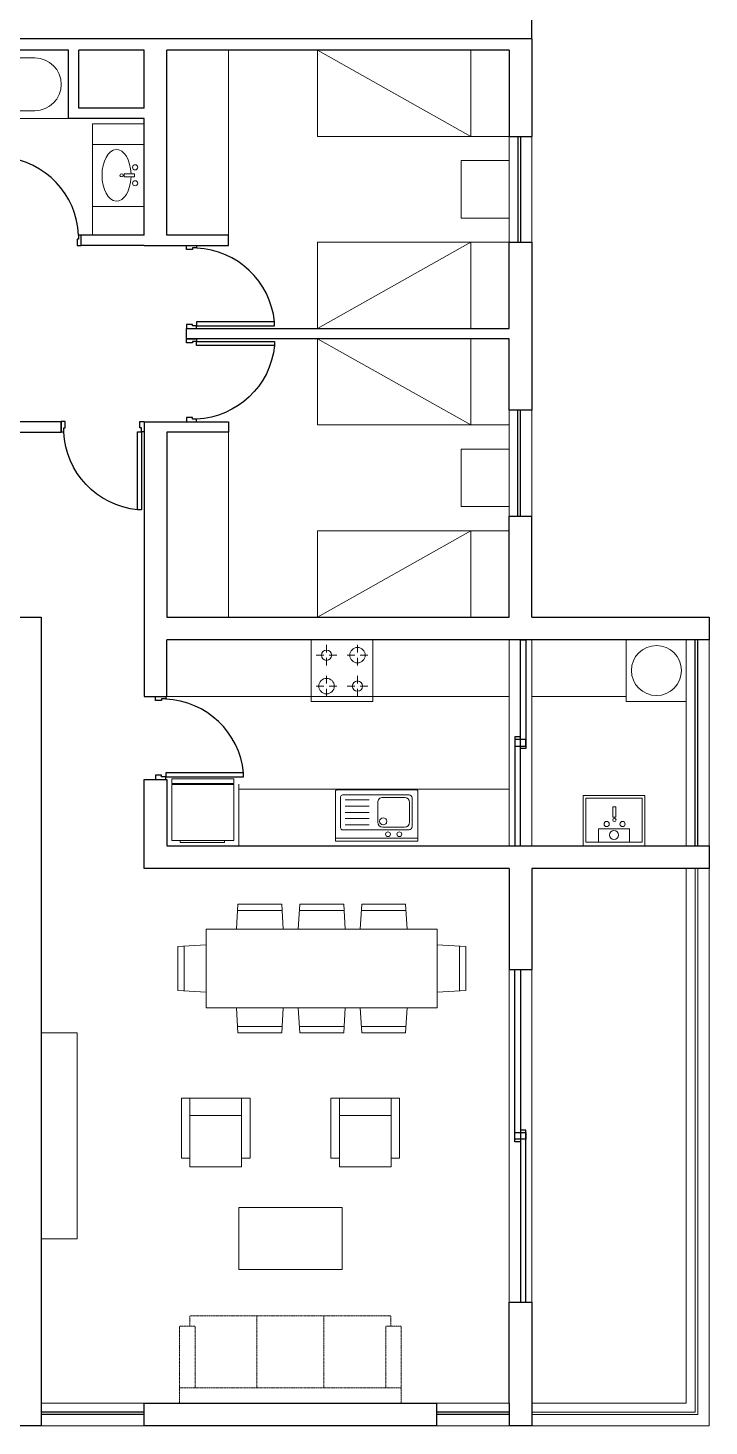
# Model space of a CAD drawing. Header units: inches. Extents: x -2542 to 2785, y 47 to 8827.
# Drawn here: x 1601 to 2262, y 3506 to 4863 of the extents above; entities that cross this region are included whole.
import ezdxf

# ---------------------------------------------------------------- set-up
doc = ezdxf.new("R2010")
doc.units = ezdxf.units.IN
doc.header["$MEASUREMENT"] = 0
doc.linetypes.add('HIDDEN', pattern=[0.375, 0.25, -0.125])
for name, color, linetype, lineweight in [('01 BLOQUES MUEBLES', 252, 'Continuous', 13), ('01 MUROS', 250, 'Continuous', 9), ('AR-PROYECCION', 7, 'Continuous', 9), ('MURO', 250, 'Continuous', 20)]:
    doc.layers.add(name, color=color, linetype=linetype, lineweight=lineweight)
for name, color, linetype in [('01 TEXTO SIMB.', 2, 'Continuous'), ('AR-ARTEFACTOS', 7, 'Continuous'), ('PUERTA', 252, 'Continuous')]:
    doc.layers.add(name, color=color, linetype=linetype)
doc.layers.add('VIEWPORT', color=2, linetype='Continuous', lineweight=15, plot=False)

# ---------------------------------------------------------------- blocks, each defined once
blk = doc.blocks.new('lavatorio loggia')
at = {"layer": '01 BLOQUES MUEBLES'}
for p, q in [((-6171.9, -1652.1), (-6220.7, -1652.1)), ((-6220.7, -1652.1), (-6220.7, -1712.1)), ((-6174.5, -1654.7), (-6217.1, -1654.7)), ((-6217.1, -1654.7), (-6217.1, -1709.5)), ((-6174.5, -1709.5), (-6174.5, -1654.7)), ((-6171.9, -1712.1), (-6171.9, -1652.1)), ((-6217.1, -1667), (-6204.1, -1667)), ((-6217.1, -1697.2), (-6217.1, -1667)), ((-6204.1, -1667), (-6204.1, -1697.2)), ((-6192.7, -1684), (-6192.7, -1681)), ((-6192.7, -1681), (-6182.7, -1681)), ((-6192.7, -1684), (-6192.7, -1681)), ((-6192.7, -1681), (-6182.7, -1681)), ((-6182.7, -1681), (-6182.7, -1682.5)), ((-6182.7, -1681), (-6182.7, -1682.5)), ((-6182.7, -1684), (-6192.7, -1684)), ((-6182.7, -1684), (-6192.7, -1684)), ((-6182.7, -1682.5), (-6182.7, -1684)), ((-6182.7, -1682.5), (-6182.7, -1684)), ((-6204.1, -1697.2), (-6217.1, -1697.2)), ((-6220.7, -1712.1), (-6171.9, -1712.1)), ((-6217.1, -1709.5), (-6174.5, -1709.5))]:
    blk.add_line(p, q, dxfattribs=at)
for centre, radius in [((-6210.2, -1682.1), 4.32), ((-6199.5, -1675), 2.5), ((-6195.5, -1682.5), 1.61), ((-6199.5, -1690.4), 2.5)]:
    blk.add_circle(centre, radius, dxfattribs=at)
blk = doc.blocks.new('ddd')
at = {"layer": '01 BLOQUES MUEBLES', "linetype": 'HIDDEN', "ltscale": 0.01}
for p, q in [((6188.1, 6399.3), (6113.1, 6399.3)), ((6128.1, 6399.3), (6128.1, 6184.3)), ((6188.1, 6399.3), (6188.1, 6384.3)), ((6188.1, 6384.3), (6128.1, 6384.3)), ((6198.1, 6389.3), (6188.1, 6389.3)), ((6198.1, 6389.3), (6198.1, 6194.3)), ((6198.1, 6324.3), (6128.1, 6324.3)), ((6198.1, 6259.3), (6128.1, 6259.3)), ((6188.1, 6199.3), (6128.1, 6199.3)), ((6188.1, 6199.3), (6188.1, 6184.3)), ((6198.1, 6194.3), (6188.1, 6194.3)), ((6188.1, 6184.3), (6113.1, 6184.3))]:
    blk.add_line(p, q, dxfattribs=at)
blk.add_lwpolyline([(6113.1, 6399.3), (6113.1, 6184.3)], dxfattribs=at)
blk = doc.blocks.new('Sofá 1 cuerpo')
at = {"layer": '01 BLOQUES MUEBLES'}
for points in [[(2459.9, 3659), (2449.9, 3659), (2449.9, 3589), (2459.9, 3589), (2459.9, 3659)], [(2519.9, 3659), (2529.9, 3659), (2529.9, 3589), (2519.9, 3589), (2519.9, 3659)]]:
    blk.add_lwpolyline(points, dxfattribs=at)
for points in [[(2519.9, 3639), (2459.9, 3639), (2459.9, 3659), (2519.9, 3659)], [(2519.9, 3579), (2459.9, 3579), (2459.9, 3639), (2519.9, 3639)]]:
    blk.add_lwpolyline(points, close=True, dxfattribs=at)
blk = doc.blocks.new('_Lavaplatos_50x80')
at = {"layer": '01 BLOQUES MUEBLES'}
for p, q in [((0.03, -0.8), (0.03, 0)), ((0.11, -0.73), (0.11, -0.085)), ((0.135, -0.34), (0.135, -0.13)), ((0.14, -0.055), (0.42, -0.055)), ((0.185, -0.08), (0.375, -0.08)), ((0.425, -0.13), (0.425, -0.34)), ((0.45, -0.085), (0.45, -0.385)), ((0.375, -0.39), (0.185, -0.39)), ((0.45, -0.385), (0.45, -0.73)), ((0.16, -0.704), (0.16, -0.474)), ((0.22, -0.704), (0.22, -0.474)), ((0.28, -0.704), (0.28, -0.474)), ((0.34, -0.704), (0.34, -0.474)), ((0.4, -0.704), (0.4, -0.474)), ((0.43, -0.75), (0.13, -0.75))]:
    blk.add_line(p, q, dxfattribs=at)
blk.add_lwpolyline([(0.48, -0.8), (0, -0.8), (0, 0), (0.48, 0, -0.414214), (0.5, -0.02), (0.5, -0.78, -0.414214)], format="xyb", close=True, dxfattribs=at)
for centre, radius in [((0.068, -0.18), 0.0232), ((0.068, -0.29), 0.0232), ((0.193, -0.336), 0.035)]:
    blk.add_circle(centre, radius, dxfattribs=at)
for centre, radius, start, end in [((0.14, -0.085), 0.03, 90, 180), ((0.185, -0.13), 0.05, 90, 180), ((0.375, -0.13), 0.05, 0, 90), ((0.42, -0.085), 0.03, 0, 90), ((0.185, -0.34), 0.05, 180, 270), ((0.375, -0.34), 0.05, 270, 0), ((0.13, -0.73), 0.02, 180, 270), ((0.43, -0.73), 0.02, 270, 0)]:
    blk.add_arc(centre, radius, start, end, dxfattribs=at)
blk = doc.blocks.new('_Cocina_1')
at = {"layer": '01 BLOQUES MUEBLES', "ltscale": 0.02}
for p, q in [((-0.6, -0.3), (-0.6, 0.3)), ((-0.6, 0.3), (0, 0.3)), ((0, 0.3), (0, -0.3)), ((-0.55, 0.15), (-0.475, 0.15)), ((-0.55, 0.15), (-0.475, 0.15)), ((-0.55, 0.15), (-0.475, 0.15)), ((-0.55, 0.15), (-0.475, 0.15)), ((-0.55, 0.15), (-0.475, 0.15)), ((-0.45, 0.175), (-0.45, 0.25)), ((-0.45, 0.175), (-0.45, 0.25)), ((-0.45, 0.175), (-0.45, 0.25)), ((-0.45, 0.175), (-0.45, 0.25)), ((-0.45, 0.175), (-0.45, 0.25)), ((-0.425, 0.15), (-0.35, 0.15)), ((-0.425, 0.15), (-0.35, 0.15)), ((-0.425, 0.15), (-0.35, 0.15)), ((-0.425, 0.15), (-0.35, 0.15)), ((-0.425, 0.15), (-0.35, 0.15)), ((-0.25, 0.15), (-0.175, 0.15)), ((-0.25, 0.15), (-0.175, 0.15)), ((-0.25, 0.15), (-0.175, 0.15)), ((-0.25, 0.15), (-0.175, 0.15)), ((-0.25, 0.15), (-0.175, 0.15)), ((-0.15, 0.175), (-0.15, 0.25)), ((-0.05, 0.15), (-0.125, 0.15)), ((-0.45, 0.05), (-0.45, 0.125)), ((-0.45, 0.05), (-0.45, 0.125)), ((-0.45, 0.05), (-0.45, 0.125)), ((-0.45, 0.05), (-0.45, 0.125)), ((-0.45, 0.05), (-0.45, 0.125)), ((-0.15, 0.125), (-0.15, 0.05)), ((-0.45, -0.125), (-0.45, -0.05)), ((-0.45, -0.125), (-0.45, -0.05)), ((-0.45, -0.125), (-0.45, -0.05)), ((-0.45, -0.125), (-0.45, -0.05)), ((-0.45, -0.125), (-0.45, -0.05)), ((-0.15, -0.125), (-0.15, -0.05)), ((-0.15, -0.125), (-0.15, -0.05)), ((-0.15, -0.125), (-0.15, -0.05)), ((-0.15, -0.125), (-0.15, -0.05)), ((-0.15, -0.125), (-0.15, -0.05)), ((-0.55, -0.15), (-0.475, -0.15)), ((-0.55, -0.15), (-0.475, -0.15)), ((-0.55, -0.15), (-0.475, -0.15)), ((-0.55, -0.15), (-0.475, -0.15)), ((-0.55, -0.15), (-0.475, -0.15)), ((-0.45, -0.25), (-0.45, -0.175)), ((-0.45, -0.25), (-0.45, -0.175)), ((-0.45, -0.25), (-0.45, -0.175)), ((-0.45, -0.25), (-0.45, -0.175)), ((-0.45, -0.25), (-0.45, -0.175)), ((-0.425, -0.15), (-0.35, -0.15)), ((-0.425, -0.15), (-0.35, -0.15)), ((-0.425, -0.15), (-0.35, -0.15)), ((-0.425, -0.15), (-0.35, -0.15)), ((-0.425, -0.15), (-0.35, -0.15)), ((-0.25, -0.15), (-0.175, -0.15)), ((-0.25, -0.15), (-0.175, -0.15)), ((-0.25, -0.15), (-0.175, -0.15)), ((-0.25, -0.15), (-0.175, -0.15)), ((-0.25, -0.15), (-0.175, -0.15)), ((-0.15, -0.175), (-0.15, -0.25)), ((-0.125, -0.15), (-0.05, -0.15)), ((-0.125, -0.15), (-0.05, -0.15)), ((-0.125, -0.15), (-0.05, -0.15)), ((-0.125, -0.15), (-0.05, -0.15)), ((-0.125, -0.15), (-0.05, -0.15)), ((0, -0.3), (-0.6, -0.3)), ((0, -0.3), (-0.6, -0.3)), ((0, -0.3), (-0.6, -0.3)), ((0, -0.3), (-0.6, -0.3)), ((0, -0.3), (-0.6, -0.3))]:
    blk.add_line(p, q, dxfattribs=at)
for centre, radius in [((-0.45, 0.15), 0.05), ((-0.45, 0.15), 0.05), ((-0.45, 0.15), 0.05), ((-0.45, 0.15), 0.05), ((-0.45, 0.15), 0.05), ((-0.15, 0.15), 0.075), ((-0.15, 0.15), 0.075), ((-0.15, 0.15), 0.075), ((-0.15, 0.15), 0.075), ((-0.15, 0.15), 0.075), ((-0.45, -0.15), 0.075), ((-0.45, -0.15), 0.075), ((-0.45, -0.15), 0.075), ((-0.45, -0.15), 0.075), ((-0.45, -0.15), 0.075), ((-0.15, -0.15), 0.05), ((-0.15, -0.15), 0.05), ((-0.15, -0.15), 0.05), ((-0.15, -0.15), 0.05), ((-0.15, -0.15), 0.05)]:
    blk.add_circle(centre, radius, dxfattribs=at)
blk = doc.blocks.new('lav')
at = {"layer": '01 BLOQUES MUEBLES'}
for p, q in [((53035.9, -1515.9), (53035.9, -1455.9)), ((53035.9, -1455.9), (53040.4, -1455.9)), ((53040.4, -1515.9), (53040.4, -1455.9)), ((53041.4, -1515.9), (53041.4, -1455.9)), ((53041.4, -1455.9), (53095.9, -1455.9)), ((53095.9, -1455.9), (53095.9, -1515.9)), ((53097.6, -1464.8), (53095.9, -1464.8)), ((53097.6, -1507.9), (53097.6, -1464.8)), ((53035.9, -1515.9), (53040.4, -1515.9)), ((53095.9, -1515.9), (53041.4, -1515.9)), ((53095.9, -1507.9), (53097.6, -1507.9))]:
    blk.add_line(p, q, dxfattribs=at)
blk = doc.blocks.new('puerta')
at = {"layer": 'PUERTA'}
for points in [[(6345.5, 7465.6), (6341.5, 7465.6), (6341.5, 7455.6), (6344, 7455.6), (6344, 7459.6), (6345.5, 7459.6)], [(6418, 7465.6), (6422, 7465.6), (6422, 7455.6), (6419.5, 7455.6), (6419.5, 7459.6), (6418, 7459.6)], [(6348, 7455.6), (6344, 7455.6), (6344, 7380.1), (6348, 7380.1)]]:
    blk.add_lwpolyline(points, close=True, dxfattribs=at)
blk.add_arc((6340, 7459.2), 79.5, 275.7126, 357.3732, dxfattribs=at)

msp = doc.modelspace()

# ---------------------------------------------------------------- linework, layer by layer
at = {"layer": '01 BLOQUES MUEBLES', "color": 7, "ltscale": 25}
for p, q in [((1796, 4661.9), (1796, 4841.3)), ((1882.1, 4757.7), (1882.1, 4841.3)), ((1882.1, 4841.3), (2068, 4841.3)), ((1882.1, 4841.3), (2030.8, 4757.7)), ((2030.8, 4841.3), (2030.8, 4757.7)), ((2068, 4841.3), (2068, 4757.7)), ((1664, 4661.9), (1664, 4770)), ((1664, 4770), (1714, 4770)), ((2068, 4757.7), (1882.1, 4757.7)), ((2068, 4655), (1882.1, 4655)), ((1882.1, 4655), (1882.1, 4571.3)), ((1882.1, 4571.3), (2030.8, 4655)), ((2030.8, 4571.3), (2030.8, 4655)), ((2068, 4571.3), (2068, 4655)), ((1882.1, 4571.3), (2068, 4571.3)), ((1882.1, 4561.3), (2030.8, 4477.7)), ((1882.1, 4291.3), (2030.8, 4375))]:
    msp.add_line(p, q, dxfattribs=at)
at = {"layer": '01 BLOQUES MUEBLES', "color": 7}
for p, q in [((1882.1, 4757.7), (1882.1, 4841.3)), ((1882.1, 4841.3), (2068, 4841.3)), ((2068, 4841.3), (2068, 4757.7)), ((2068, 4757.7), (1882.1, 4757.7)), ((1694.8, 4718.4), (1694.8, 4721.4)), ((1694.8, 4721.4), (1704.8, 4721.4)), ((1704.8, 4721.4), (1704.8, 4719.9)), ((2021.5, 4734.2), (2021.5, 4678.5)), ((2068, 4734.2), (2021.5, 4734.2)), ((2068, 4678.5), (2068, 4734.2)), ((1704.8, 4718.4), (1694.8, 4718.4)), ((1704.8, 4719.9), (1704.8, 4718.4)), ((2021.5, 4678.5), (2068, 4678.5)), ((1847.5, 4006.7), (1805, 4006.7)), ((1907.6, 4006.7), (1865.1, 4006.7)), ((1967.7, 4006.7), (1925.2, 4006.7)), ((1752.8, 3929.1), (1752.8, 3971.6)), ((2019.9, 3929.1), (2019.9, 3971.6)), ((1847.5, 3894), (1805, 3894)), ((1907.6, 3894), (1865.1, 3894)), ((1967.7, 3894), (1925.2, 3894))]:
    msp.add_line(p, q, dxfattribs=at)
for points in [[(1508, 4775), (1640.8, 4775), (1640.8, 4841.3), (1508, 4841.3)], [(1664, 4749.8), (1664, 4689.8), (1714, 4689.8), (1714, 4749.8)], [(2021.5, 4398.5), (2021.5, 4454.2), (2068, 4454.2), (2068, 4398.5)], [(2068, 4291.3), (2068, 4375), (1882.1, 4375), (1882.1, 4291.3)], [(2240, 4269.3), (2181.5, 4269.3), (2181.5, 4209.3), (2240, 4209.3)], [(1805, 4012.7), (1847.5, 4012.7), (1849, 3988.5), (1803.5, 3988.5)], [(1865.1, 4012.7), (1907.6, 4012.7), (1909.1, 3988.5), (1863.6, 3988.5)], [(1925.2, 4012.7), (1967.7, 4012.7), (1969.2, 3988.5), (1923.7, 3988.5)], [(1998.4, 3912.2), (1774.3, 3912.2), (1774.3, 3988.5), (1998.4, 3988.5)], [(1746.7, 3971.6), (1746.7, 3929.1), (1774.3, 3927.4), (1774.3, 3973.3)], [(2026, 3971.6), (2026, 3929.1), (1998.4, 3927.4), (1998.4, 3973.3)], [(1805, 3887.9), (1847.5, 3887.9), (1849, 3912.2), (1803.5, 3912.2)], [(1865.1, 3887.9), (1907.6, 3887.9), (1909.1, 3912.2), (1863.6, 3912.2)], [(1925.2, 3887.9), (1967.7, 3887.9), (1969.2, 3912.2), (1923.7, 3912.2)], [(1806, 3718.4), (1906, 3718.4), (1906, 3658.4), (1806, 3658.4)]]:
    msp.add_lwpolyline(points, close=True, dxfattribs=at)
msp.add_lwpolyline([(1521.7, 4782.6), (1608, 4782.6, 0.999997), (1608, 4833.8), (1521.7, 4833.8, 0.414214), (1516.9, 4829), (1516.9, 4787.3, 0.414214)], format="xyb", close=True, dxfattribs=at)
at = {"layer": '01 BLOQUES MUEBLES', "color": 7, "ltscale": 25}
for points in [[(2068, 4561.3), (2068, 4477.7), (1882.1, 4477.7), (1882.1, 4561.3)], [(2068, 4291.3), (2068, 4375), (1882.1, 4375), (1882.1, 4291.3)]]:
    msp.add_lwpolyline(points, close=True, dxfattribs=at)
for points in [[(2030.8, 4561.3), (2030.8, 4477.7)], [(1796, 4470.8), (1796, 4291.3)], [(2030.8, 4291.3), (2030.8, 4375)]]:
    msp.add_lwpolyline(points, dxfattribs=at)
at = {"layer": '01 BLOQUES MUEBLES', "color": 7}
for points in [[(1736, 4214.3), (2068, 4214.3)], [(2090, 4214.3), (2181.5, 4214.3)], [(1806, 4129.3), (1806, 4069.3)], [(1806, 4124.3), (2068, 4124.3)], [(1614, 3687.9), (1649, 3687.9), (1649, 3887.9), (1614, 3887.9), (1614, 3687.9)]]:
    msp.add_lwpolyline(points, dxfattribs=at)
for centre, radius in [((1692.1, 4719.9), 1.61), ((1705.3, 4727.7), 2.5), ((1705.3, 4712.2), 2.5), ((2211, 4239.4), 24.3)]:
    msp.add_circle(centre, radius, dxfattribs=at)
msp.add_ellipse((1687.3, 4719.9), major_axis=(0, -25), ratio=0.565157, start_param=1.634018, end_param=7.79076, dxfattribs=at)
at = {"layer": '01 MUROS', "color": 7}
for p, q in [((2068, 4757.7), (2068, 4655)), ((2090, 4757.7), (2090, 4655)), ((2240, 4269.3), (2240, 4069.3)), ((2262, 4269.3), (2262, 4069.3))]:
    msp.add_line(p, q, dxfattribs=at)
for points in [[(2068, 4389.3), (2068, 4492)], [(2090, 4389.3), (2090, 4492)], [(2068, 4069.3), (2068, 4269.3)], [(2090, 4069.3), (2090, 4269.3)], [(2240, 4047.3), (2240, 3528.4)], [(2248.5, 4047.3), (2248.5, 3519.9)], [(2251, 4047.3), (2251, 3517.4)], [(2262, 4047.3), (2262, 3506.4)], [(2068, 3949.3), (2068, 3626.4)], [(2090, 3949.3), (2090, 3626.4)], [(1714, 3528.4), (1614, 3528.4)], [(2068, 3528.4), (1998, 3528.4)], [(2090, 3528.4), (2240, 3528.4)], [(2090, 3519.9), (2248.5, 3519.9)], [(2090, 3517.4), (2251, 3517.4)], [(1714, 3506.4), (1614, 3506.4)], [(2068, 3506.4), (1998, 3506.4)], [(2090, 3506.4), (2262, 3506.4)]]:
    msp.add_lwpolyline(points, dxfattribs=at)
at = {"layer": 'MURO', "color": 7, "lineweight": 25}
for p, q in [((2090, 4852.3), (2090, 4947)), ((2090, 4852.3), (2090, 4757.7)), ((1640.8, 4841.3), (1508, 4841.3)), ((1640.8, 4775), (1640.8, 4841.3)), ((1714, 4841.3), (1650.8, 4841.3)), ((1650.8, 4785), (1650.8, 4841.3)), ((1714, 4785), (1714, 4841.3)), ((2068, 4841.3), (1736, 4841.3)), ((1736, 4661.9), (1736, 4841.3)), ((2068, 4841.3), (2068, 4757.7)), ((1714, 4785), (1650.8, 4785)), ((1714, 4775), (1640.8, 4775)), ((1714, 4661.9), (1714, 4775)), ((2068, 4757.7), (2090, 4757.7)), ((2076.5, 4757.7), (2076.5, 4655)), ((2079, 4757.7), (2079, 4655)), ((1714, 4661.9), (1653, 4661.9)), ((1653, 4651.9), (1653, 4661.9)), ((1786, 4661.9), (1736, 4661.9)), ((1796, 4661.9), (1786, 4661.9)), ((1796, 4651.9), (1796, 4661.9)), ((2068, 4655), (2090, 4655)), ((2068, 4571.3), (2068, 4655)), ((2090, 4655), (2090, 4492)), ((1714, 4651.9), (1653, 4651.9)), ((1714, 4651.9), (1796, 4651.9)), ((1755, 4561.3), (1755, 4571.3)), ((1755, 4571.3), (2068, 4571.3)), ((2068, 4561.3), (1755, 4561.3)), ((2068, 4492), (2068, 4561.3)), ((2090, 4492), (2068, 4492)), ((2090, 4477.7), (2090, 4477.7)), ((2068, 4047.3), (1714, 4047.3)), ((2262, 4047.3), (2090, 4047.3)), ((2090, 4047.3), (2090, 4047.3))]:
    msp.add_line(p, q, dxfattribs=at)
for points in [[(2076.5, 4389.3), (2076.5, 4492)], [(2079, 4389.3), (2079, 4492)], [(1508, 4470.8), (1633.5, 4470.8), (1633.5, 4480.8), (1508, 4480.8)], [(1714, 4480.8), (1796, 4480.8), (1796, 4470.8), (1786, 4470.8), (1736, 4470.8)], [(1714, 4480.8), (1714, 4214.3)], [(1736, 4470.8), (1736, 4291.3)], [(2068, 4291.3), (2068, 4389.3)], [(2068, 4389.3), (2090, 4389.3)], [(2090, 4291.3), (2090, 4389.3)], [(1592, 4025.3), (1592, 4291.3), (1614, 4291.3), (1614, 4060.4), (1614, 3980.4), (1614, 3528.4)], [(1736, 4291.3), (2068, 4291.3)], [(2090, 4291.3), (2262, 4291.3), (2262, 4269.3), (2214.5, 4269.3), (1736, 4269.3)], [(1714, 4214.3), (1736, 4214.3), (1736, 4269.3)], [(2248.5, 4069.3), (2248.5, 4269.3)], [(2251, 4069.3), (2251, 4269.3)], [(1714, 4047.3), (1714, 4133.8), (1736, 4133.8), (1736, 4069.3), (1736, 4069.3)], [(1736, 4069.3), (2262, 4069.3), (2262, 4047.3)], [(2068, 4047.3), (2068, 4017.3), (2068, 3949.3), (2090, 3949.3)], [(2090.1, 4047.3), (2090, 3949.3)], [(2068, 3528.4), (2068, 3558.4), (2068, 3626.4), (2090, 3626.4), (2090, 3528.4)], [(1614, 3528.4), (1614, 3506.4)], [(1714, 3528.4), (1998, 3528.4)], [(1714, 3506.4), (1714, 3528.4)], [(1998, 3506.4), (1998, 3528.4)], [(2090, 3528.4), (2090, 3528.4), (2090, 3506.4), (2068, 3506.4)], [(2068, 3528.4), (2068, 3506.4)], [(1714, 3519.9), (1614, 3519.9)], [(1714, 3517.4), (1614, 3517.4)], [(2068, 3519.9), (1998, 3519.9)], [(2068, 3517.4), (1998, 3517.4)], [(1614, 3506.4), (1592, 3506.4)], [(1998, 3506.4), (1714, 3506.4)]]:
    msp.add_lwpolyline(points, dxfattribs=at)
for points in [[(2084.3, 4269.3), (2084.3, 4163.8), (2079, 4163.8), (2079, 4269.3)], [(2079, 4069.3), (2079, 4175.1), (2073.7, 4175.1), (2073.7, 4069.3)], [(2073.7, 4172.6), (2073.7, 4166.1), (2084.3, 4166.1), (2084.3, 4172.6)], [(2079, 3949.3), (2079, 3782.1), (2073.7, 3782.1), (2073.7, 3949.3)], [(2073.7, 3784.6), (2073.7, 3791.1), (2084.3, 3791.1), (2084.3, 3784.6)], [(2084.3, 3626.4), (2084.3, 3793.4), (2079, 3793.4), (2079, 3626.4)]]:
    msp.add_lwpolyline(points, close=True, dxfattribs=at)
at = {"layer": 'PUERTA', "color": 7}
for points in [[(1649, 4651.9), (1653, 4651.9), (1653, 4661.9), (1650.5, 4661.9), (1650.5, 4657.9), (1649, 4657.9)], [(1755, 4647.9), (1755, 4651.9), (1765, 4651.9), (1765, 4649.4), (1761, 4649.4), (1761, 4647.9)], [(1755, 4575.3), (1755, 4571.3), (1765, 4571.3), (1765, 4573.8), (1761, 4573.8), (1761, 4575.3)], [(1765, 4577.8), (1765, 4573.8), (1840.5, 4573.8), (1840.5, 4577.8)]]:
    msp.add_lwpolyline(points, close=True, dxfattribs=at)
for centre, start, end in [((1571.1, 4658.2), 2.6268, 84.2874), ((1761.4, 4569.9), 5.7126, 87.3732)]:
    msp.add_arc(centre, 79.5, start, end, dxfattribs=at)
at = {"layer": 'VIEWPORT', "color": 7, "lineweight": 25}
msp.add_line((2090, 4852.3), (1486, 4852.3), dxfattribs=at)
msp.add_line((2090, 4852.3), (1486, 4852.3), dxfattribs=at)

# ---------------------------------------------------------------- block references
at = {"layer": '01 TEXTO SIMB.', "color": 7, "yscale": 0.8333333333333399, "zscale": 0.8333333333333399}
for p, xscale in [((3858.4, 775.3), -0.8333333333333399), ((-146.4, 775.3), 0.8333333333333399)]:
    msp.add_blockref('Sofá 1 cuerpo', p, dxfattribs=dict(at, xscale=xscale))
at = {"layer": 'AR-ARTEFACTOS', "color": 7, "xscale": -100.00000182431, "yscale": 100.00000182431, "zscale": 100.00000182431, "rotation": 270}
msp.add_blockref('_Lavaplatos_50x80', (1979.6, 4073.8), dxfattribs=at)
at = {"layer": 'AR-PROYECCION', "color": 7, "linetype": 'HIDDEN', "ltscale": 0.01, "xscale": -100.00000182431, "yscale": 100.00000182431, "zscale": 100.00000182431, "rotation": 270}
msp.add_blockref('_Cocina_1', (1906, 4269.3), dxfattribs=at)
at = {"layer": 'MURO', "color": 7, "lineweight": 25, "xscale": -1, "rotation": 90}
msp.add_blockref('puerta', (9220.6, 10902.8), dxfattribs=at)
at = {"layer": 'MURO', "color": 7, "lineweight": 25, "xscale": -1}
msp.add_blockref('puerta', (8055.5, -2984.7), dxfattribs=at)
at = {"layer": 'MURO', "color": 7, "rotation": 90.00000000280447}
msp.add_blockref('puerta', (9190.6, -2207.7), dxfattribs=at)
at = {"layer": 'MURO', "color": 7, "lineweight": 25, "rotation": 89.99999999999999}
msp.add_blockref('lavatorio loggia', (487.7, 10290), dxfattribs=at)
at = {"layer": 'MURO', "color": 7, "xscale": -1, "rotation": 270}
msp.add_blockref('ddd', (-4435.8, -2584.8), dxfattribs=at)
at = {"layer": 'PUERTA', "color": 7, "rotation": 270}
msp.add_blockref('lav', (3256.9, 57170.3), dxfattribs=at)

doc.saveas('drawing.dxf')
